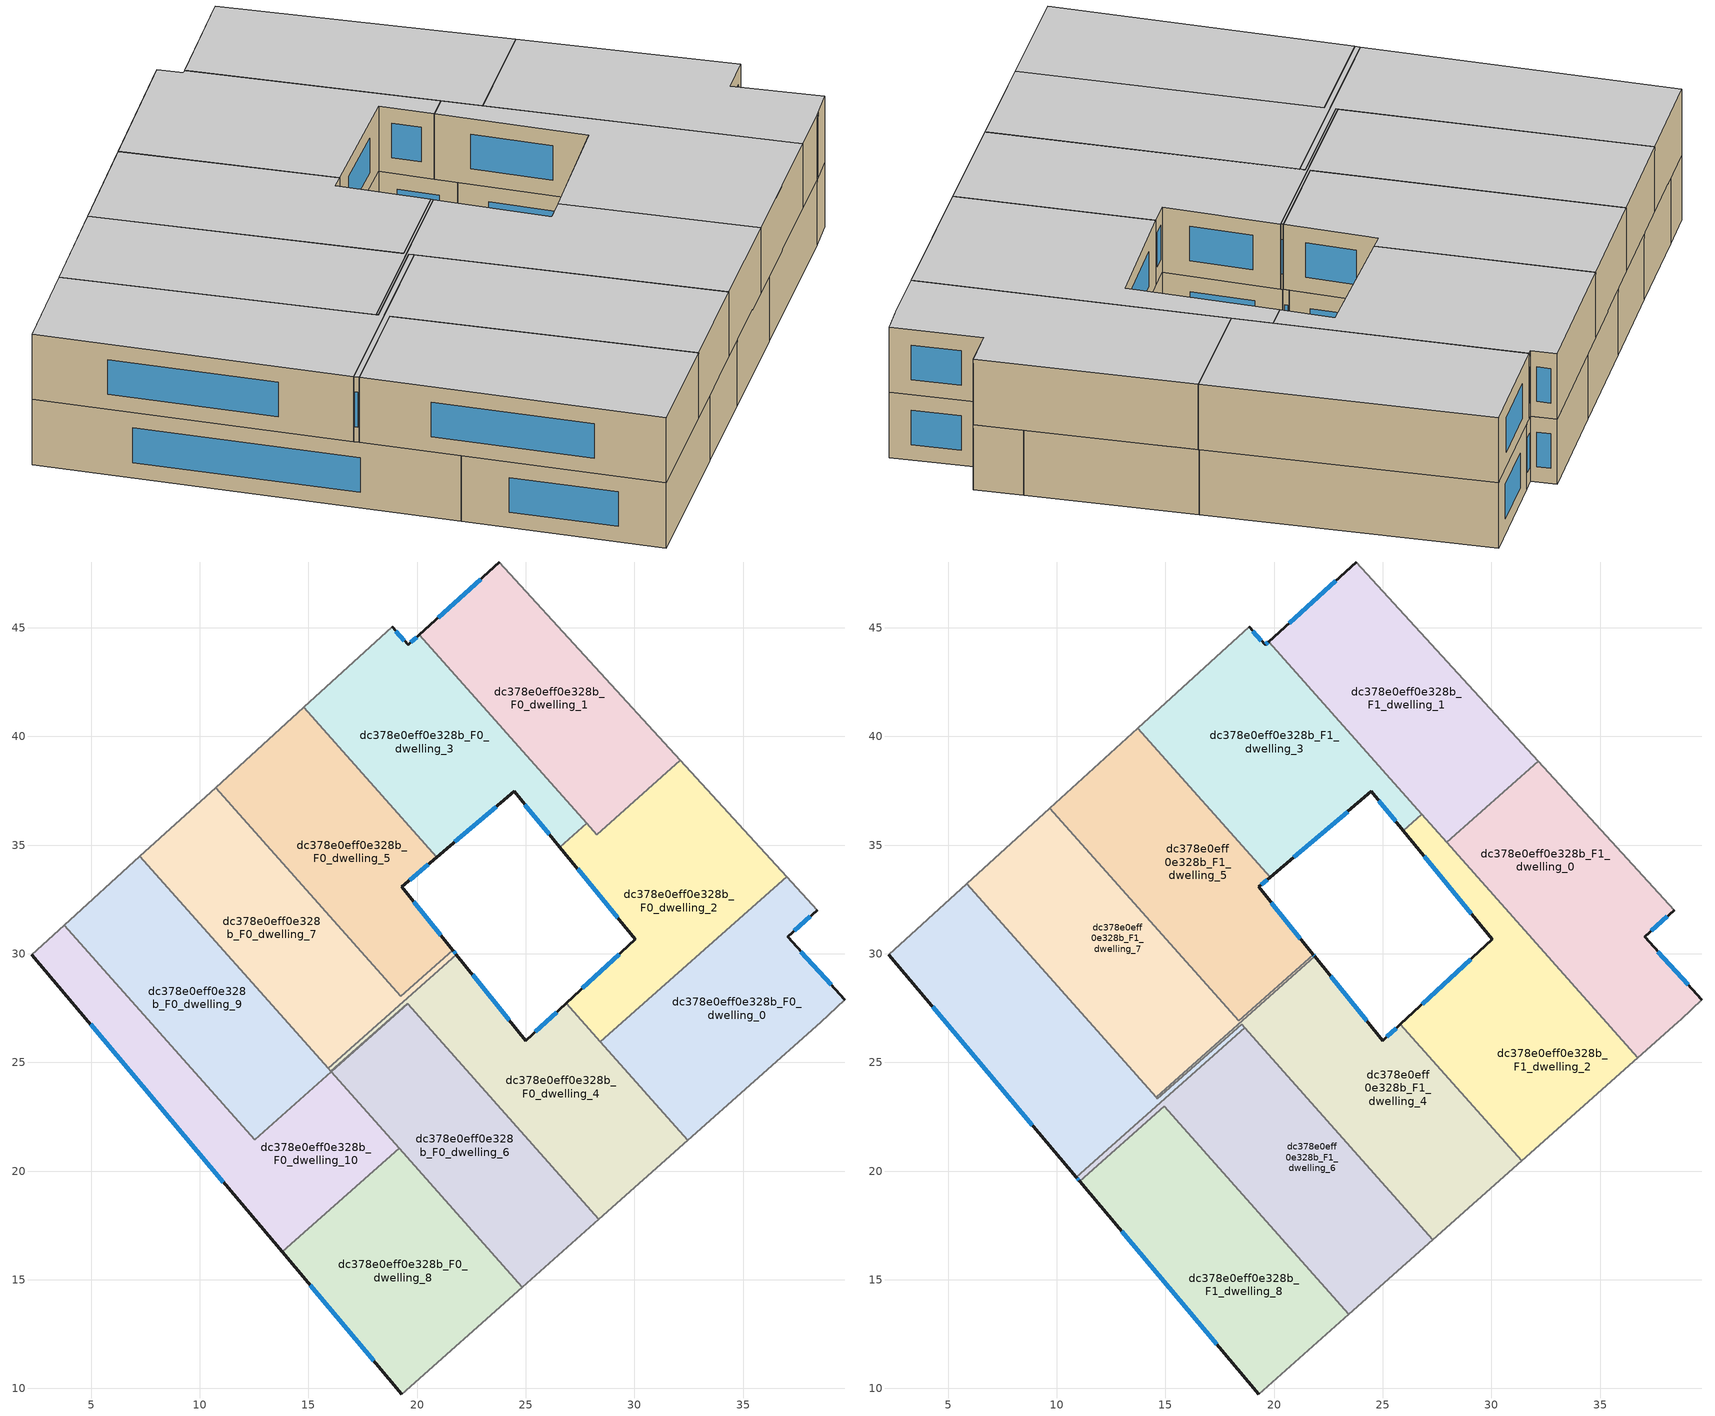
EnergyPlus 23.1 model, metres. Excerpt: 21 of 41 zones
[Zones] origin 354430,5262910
dc378e0eff0e328b_F0_dwelling_0
 floor ground (EU_floor_Construction): 38.4,32.01 37.04,30.78 39.68,27.9 38.57,26.84 32.45,21.41 28.43,25.95 37,33.55 z0
 wall outside (EU_wall_Construction): 39.68,27.9 37.04,30.78 38.4,32.01 z0:3
 wall adiabatic (EU_wall_Construction): 32.45,21.41 38.57,26.84 39.68,27.9 / 38.4,32.01 37,33.55 z0:3
 wall to dc378e0eff0e328b_F0_dwelling_2 (EU_wall_Construction): 37,33.55 28.43,25.95 z0:3
 wall to dc378e0eff0e328b_F0_dwelling_4 (EU_wall_Construction): 28.43,25.95 32.45,21.41 z0:3
 window (EU_Window_Construction): 39.06,28.57 37.66,30.1 / 37.36,31.06 38.08,31.72 z0.7:2.3
 ceiling adiabatic (EU_roof_Construction): 36.73,25.21 32.71,29.74 28.43,25.95 32.45,21.41 z3
dc378e0eff0e328b_F0_dwelling_1
 floor ground (EU_floor_Construction): 23.78,48.03 32.11,38.9 28.27,35.48 20.1,44.69 z0
 wall outside (EU_wall_Construction): 23.78,48.03 20.1,44.69 z0:3
 wall adiabatic (EU_wall_Construction): 32.11,38.9 23.78,48.03 z0:3
 wall to dc378e0eff0e328b_F0_dwelling_2 (EU_wall_Construction): 27.81,36 28.27,35.48 32.11,38.9 z0:3
 wall to dc378e0eff0e328b_F0_dwelling_3 (EU_wall_Construction): 20.1,44.69 27.8,36 z0:3
 window (EU_Window_Construction): 22.92,47.24 20.97,45.47 z0.7:2.3
 ceiling adiabatic (EU_roof_Construction): 32.11,38.9 23.78,48.03 20.1,44.69 28.27,35.48 z3
dc378e0eff0e328b_F0_dwelling_10
 floor ground (EU_floor_Construction): 16.05,24.56 19.17,21.05 13.79,16.28 2.27,29.96 3.76,31.32 12.53,21.44 z0
 wall outside (EU_wall_Construction): 2.27,29.96 13.79,16.28 z0:3
 wall to dc378e0eff0e328b_F0_dwelling_6 (EU_wall_Construction): 19.17,21.05 16.05,24.56 12.53,21.44 12.52,21.45 z0:3
 wall to dc378e0eff0e328b_F0_dwelling_8 (EU_wall_Construction): 13.79,16.28 19.17,21.05 z0:3
 wall adiabatic (EU_wall_Construction): 3.76,31.32 2.27,29.96 z0:3
 wall to dc378e0eff0e328b_F0_dwelling_9 (EU_wall_Construction): 12.52,21.45 3.76,31.32 z0:3
 window (EU_Window_Construction): 4.97,26.75 11.08,19.49 z0.7:2.3
dc378e0eff0e328b_F0_dwelling_2
 floor ground (EU_floor_Construction): 32.11,38.9 37,33.55 28.43,25.95 26.85,27.72 30.04,30.67 26.57,34.91 27.8,36 28.27,35.48 z0
 wall outside (EU_wall_Construction): 26.57,34.91 30.04,30.67 26.85,27.72 z0:3
 wall to dc378e0eff0e328b_F0_dwelling_3 (EU_wall_Construction): 27.8,36 26.57,34.91 z0:3
 wall adiabatic (EU_wall_Construction): 37,33.55 32.11,38.9 z0:3
 wall to dc378e0eff0e328b_F0_dwelling_4 (EU_wall_Construction): 26.85,27.72 28.43,25.95 z0:3
 window (EU_Window_Construction): 29.29,29.98 27.6,28.42 / 27.38,33.91 29.23,31.67 z0.7:2.3
dc378e0eff0e328b_F0_dwelling_3
 floor ground (EU_floor_Construction): 20.1,44.69 27.8,36 26.57,34.91 24.47,37.47 20.9,34.44 14.78,41.34 18.85,45.04 19.59,44.22 z0
 wall outside (EU_wall_Construction): 20.1,44.69 19.59,44.22 18.85,45.04 / 20.9,34.44 24.47,37.47 26.57,34.91 z0:3
 wall to dc378e0eff0e328b_F0_dwelling_5 (EU_wall_Construction): 14.78,41.34 20.9,34.44 z0:3
 wall adiabatic (EU_wall_Construction): 18.85,45.04 14.78,41.34 z0:3
 window (EU_Window_Construction): 19.41,44.41 19.02,44.85 / 19.98,44.58 19.71,44.33 / 24.96,36.87 26.08,35.51 / 21.74,35.15 23.63,36.76 z0.7:2.3
dc378e0eff0e328b_F0_dwelling_4
 floor ground (EU_floor_Construction): 26.85,27.72 32.45,21.41 28.35,17.78 19.55,27.7 16.03,24.59 15.91,24.72 21.81,29.95 24.99,26 z0
 wall outside (EU_wall_Construction): 26.85,27.72 24.99,26 21.81,29.95 z0:3
 wall adiabatic (EU_wall_Construction): 28.35,17.78 32.45,21.41 z0:3
 wall to dc378e0eff0e328b_F0_dwelling_9 (EU_wall_Construction): 15.91,24.72 16.03,24.59 19.55,27.7 19.56,27.69 z0:3
 wall to dc378e0eff0e328b_F0_dwelling_7 (EU_wall_Construction): 21.81,29.95 15.91,24.72 z0:3
 wall to dc378e0eff0e328b_F0_dwelling_6 (EU_wall_Construction): 19.56,27.69 28.35,17.78 z0:3
 window (EU_Window_Construction): 24.24,26.93 22.55,29.02 / 26.41,27.32 25.43,26.41 z0.7:2.3
dc378e0eff0e328b_F0_dwelling_5
 floor ground (EU_floor_Construction): 14.78,41.34 20.9,34.44 19.29,33.07 21.64,30.17 19.25,28.04 10.72,37.65 z0
 wall outside (EU_wall_Construction): 21.64,30.17 19.29,33.07 20.9,34.44 z0:3
 wall to dc378e0eff0e328b_F0_dwelling_7 (EU_wall_Construction): 10.72,37.65 19.25,28.04 21.64,30.17 z0:3
 wall adiabatic (EU_wall_Construction): 14.78,41.34 10.72,37.65 z0:3
 window (EU_Window_Construction): 21.08,30.85 19.84,32.39 / 19.67,33.39 20.52,34.12 z0.7:2.3
dc378e0eff0e328b_F0_dwelling_6
 floor ground (EU_floor_Construction): 19.56,27.69 28.35,17.78 24.84,14.66 16.05,24.56 12.53,21.44 12.52,21.45 z0
 wall to dc378e0eff0e328b_F0_dwelling_9 (EU_wall_Construction): 19.56,27.69 12.52,21.45 z0:3
 wall adiabatic (EU_wall_Construction): 24.84,14.66 28.35,17.78 z0:3
 wall to dc378e0eff0e328b_F0_dwelling_8 (EU_wall_Construction): 19.17,21.05 24.84,14.66 z0:3
dc378e0eff0e328b_F0_dwelling_7
 floor ground (EU_floor_Construction): 21.64,30.17 21.81,29.95 15.91,24.72 7.25,34.49 10.72,37.65 19.25,28.04 z0
 wall outside (EU_wall_Construction): 21.81,29.95 21.64,30.17 z0:3
 wall adiabatic (EU_wall_Construction): 10.72,37.65 7.25,34.49 z0:3
 wall to dc378e0eff0e328b_F0_dwelling_9 (EU_wall_Construction): 7.25,34.49 15.91,24.72 z0:3
 window (EU_Window_Construction): 21.77,30 21.68,30.11 z0.7:2.3
dc378e0eff0e328b_F0_dwelling_8
 floor ground (EU_floor_Construction): 19.17,21.05 24.84,14.66 19.3,9.74 13.79,16.28 z0
 wall outside (EU_wall_Construction): 13.79,16.28 19.3,9.74 z0:3
 wall adiabatic (EU_wall_Construction): 19.3,9.74 24.84,14.66 z0:3
 window (EU_Window_Construction): 15.08,14.75 18,11.28 z0.7:2.3
dc378e0eff0e328b_F0_dwelling_9
 floor ground (EU_floor_Construction): 19.55,27.7 19.56,27.69 12.52,21.45 3.76,31.32 7.25,34.49 16.03,24.59 z0
 wall adiabatic (EU_wall_Construction): 7.25,34.49 3.76,31.32 z0:3
 ceiling adiabatic (EU_roof_Construction): 18.5,26.76 12.52,21.45 19.56,27.69 z3
dc378e0eff0e328b_F1_dwelling_0
 floor to dc378e0eff0e328b_F0_dwelling_2 (EU_floor_Construction): 32.15,38.87 37,33.55 32.71,29.74 27.93,35.13 z3
 floor to dc378e0eff0e328b_F0_dwelling_0 (EU_floor_Construction): 38.4,32.01 37.04,30.78 39.68,27.9 38.57,26.84 36.73,25.21 32.71,29.74 37,33.55 z3
 wall outside (EU_wall_Construction): 39.68,27.9 37.04,30.78 38.4,32.01 z3:6
 wall adiabatic (EU_wall_Construction): 36.73,25.21 38.57,26.84 38.73,26.99 39.68,27.9 / 38.4,32.01 32.15,38.87 z3:6
 wall to dc378e0eff0e328b_F1_dwelling_1 (EU_wall_Construction): 32.15,38.87 27.93,35.13 z3:6
 wall to dc378e0eff0e328b_F1_dwelling_2 (EU_wall_Construction): 27.93,35.13 36.73,25.21 z3:6
 window (EU_Window_Construction): 37.36,31.06 38.08,31.72 / 39.06,28.57 37.66,30.1 z3.7:5.3
 ceiling to dc378e0eff0e328b_F2_dwelling_0 (EU_floor_Construction): 38.57,26.84 38.73,26.99 39.68,27.9 37.04,30.78 38.4,32.01 32.15,38.87 27.93,35.13 36.73,25.21 z6
dc378e0eff0e328b_F1_dwelling_1
 floor to dc378e0eff0e328b_F0_dwelling_3 (EU_floor_Construction): 20.1,44.69 27.8,36 27.44,35.68 19.74,44.36 z3
 floor to dc378e0eff0e328b_F0_dwelling_2 (EU_floor_Construction): 32.11,38.9 32.15,38.87 27.93,35.13 27.44,35.68 27.8,36 28.27,35.48 z3
 floor adiabatic (EU_floor_Construction): 23.78,48.03 32.11,38.9 28.27,35.48 20.1,44.69 z3
 wall outside (EU_wall_Construction): 23.78,48.03 19.74,44.36 z3:6
 wall adiabatic (EU_wall_Construction): 32.15,38.87 23.78,48.03 z3:6
 wall to dc378e0eff0e328b_F1_dwelling_3 (EU_wall_Construction): 19.74,44.36 26.78,36.42 z3:6
 wall to dc378e0eff0e328b_F1_dwelling_2 (EU_wall_Construction): 26.79,36.42 27.93,35.13 z3:6
 window (EU_Window_Construction): 22.83,47.17 20.69,45.22 z3.7:5.3
 ceiling to dc378e0eff0e328b_F2_dwelling_1 (EU_floor_Construction): 32.15,38.87 23.78,48.03 19.74,44.36 27.93,35.13 z6
dc378e0eff0e328b_F1_dwelling_2
 floor to dc378e0eff0e328b_F0_dwelling_2 (EU_floor_Construction): 27.44,35.68 32.71,29.74 28.43,25.95 26.85,27.72 30.04,30.67 26.57,34.91 z3
 floor to dc378e0eff0e328b_F0_dwelling_4 (EU_floor_Construction): 26.85,27.72 32.45,21.41 31.39,20.47 25.81,26.76 z3
 floor adiabatic (EU_floor_Construction): 32.71,29.74 36.73,25.21 31.39,20.47 32.45,21.41 28.43,25.95 z3
 floor to dc378e0eff0e328b_F0_dwelling_3 (EU_floor_Construction): 26.78,36.42 27.44,35.68 26.57,34.91 25.94,35.67 z3
 wall outside (EU_wall_Construction): 25.94,35.67 30.04,30.67 25.81,26.76 z3:6
 wall to dc378e0eff0e328b_F1_dwelling_4 (EU_wall_Construction): 25.81,26.76 31.39,20.47 z3:6
 wall to dc378e0eff0e328b_F1_dwelling_3 (EU_wall_Construction): 26.78,36.42 25.94,35.67 z3:6
 wall adiabatic (EU_wall_Construction): 31.39,20.47 36.73,25.21 z3:6
 window (EU_Window_Construction): 29.05,29.75 26.81,27.68 / 26.9,34.5 29.08,31.85 z3.7:5.3
 ceiling to dc378e0eff0e328b_F2_dwelling_2 (EU_floor_Construction): 36.73,25.21 26.78,36.42 25.94,35.67 30.04,30.67 25.81,26.76 31.39,20.47 z6
dc378e0eff0e328b_F1_dwelling_3
 floor to dc378e0eff0e328b_F0_dwelling_3 (EU_floor_Construction): 19.74,44.36 26.78,36.42 25.94,35.67 24.47,37.47 20.9,34.44 14.78,41.34 18.85,45.04 19.59,44.22 z3
 floor to dc378e0eff0e328b_F0_dwelling_5 (EU_floor_Construction): 14.78,41.34 20.9,34.44 19.82,33.52 13.73,40.38 z3
 wall outside (EU_wall_Construction): 19.74,44.36 19.59,44.22 18.85,45.04 / 19.82,33.52 24.47,37.47 25.94,35.67 z3:6
 wall to dc378e0eff0e328b_F1_dwelling_5 (EU_wall_Construction): 13.73,40.38 19.82,33.52 z3:6
 wall adiabatic (EU_wall_Construction): 18.85,45.04 13.73,40.38 z3:6
 window (EU_Window_Construction): 19.41,44.41 19.02,44.85 / 19.71,44.33 19.63,44.25 / 24.81,37.05 25.6,36.1 / 20.91,34.45 23.38,36.54 z3.7:5.3
 ceiling to dc378e0eff0e328b_F2_dwelling_3 (EU_floor_Construction): 25.94,35.67 26.78,36.42 19.74,44.36 19.59,44.22 18.85,45.04 13.73,40.38 19.82,33.52 24.47,37.47 z6
dc378e0eff0e328b_F1_dwelling_4
 floor to dc378e0eff0e328b_F0_dwelling_4 (EU_floor_Construction): 25.81,26.76 31.39,20.47 28.35,17.78 19.55,27.7 16.03,24.59 15.97,24.65 21.87,29.88 24.99,26 z3
 floor to dc378e0eff0e328b_F0_dwelling_6 (EU_floor_Construction): 19.56,27.69 28.35,17.78 27.3,16.84 18.5,26.76 z3
 floor to dc378e0eff0e328b_F0_dwelling_9 (EU_floor_Construction): 19.55,27.7 19.56,27.69 18.5,26.76 14.63,23.33 14.57,23.4 15.97,24.65 16.03,24.59 z3
 wall outside (EU_wall_Construction): 25.81,26.76 24.99,26 21.87,29.88 z3:6
 wall adiabatic (EU_wall_Construction): 27.3,16.84 31.39,20.47 z3:6
 wall to dc378e0eff0e328b_F1_dwelling_9 (EU_wall_Construction): 14.57,23.4 14.63,23.33 18.5,26.76 18.65,26.59 z3:6
 wall to dc378e0eff0e328b_F1_dwelling_7 (EU_wall_Construction): 21.87,29.88 14.57,23.4 z3:6
 wall to dc378e0eff0e328b_F1_dwelling_6 (EU_wall_Construction): 18.65,26.59 27.3,16.84 z3:6
 window (EU_Window_Construction): 24.26,26.91 22.6,28.97 / 25.62,26.58 25.18,26.18 z3.7:5.3
 ceiling to dc378e0eff0e328b_F2_dwelling_4 (EU_floor_Construction): 31.39,20.47 25.81,26.76 24.99,26 21.87,29.88 14.57,23.4 14.63,23.33 18.5,26.76 27.3,16.84 z6
dc378e0eff0e328b_F1_dwelling_5
 floor to dc378e0eff0e328b_F0_dwelling_5 (EU_floor_Construction): 19.82,33.52 19.29,33.07 21.63,30.16 19.25,28.04 10.72,37.65 13.73,40.38 z3
 floor to dc378e0eff0e328b_F0_dwelling_7 (EU_floor_Construction): 21.63,30.16 21.7,30.09 21.8,29.96 18.36,26.92 9.68,36.7 10.72,37.65 19.25,28.04 z3
 wall outside (EU_wall_Construction): 21.8,29.96 19.29,33.07 19.82,33.52 z3:6
 wall to dc378e0eff0e328b_F1_dwelling_7 (EU_wall_Construction): 9.68,36.7 18.36,26.92 21.8,29.96 z3:6
 wall adiabatic (EU_wall_Construction): 13.73,40.38 9.68,36.7 z3:6
 window (EU_Window_Construction): 21.21,30.7 19.88,32.34 / 19.41,33.18 19.69,33.42 z3.7:5.3
 ceiling to dc378e0eff0e328b_F2_dwelling_5 (EU_floor_Construction): 21.8,29.96 19.29,33.07 19.82,33.52 13.73,40.38 9.68,36.7 18.36,26.92 z6
dc378e0eff0e328b_F1_dwelling_6
 floor to dc378e0eff0e328b_F0_dwelling_6 (EU_floor_Construction): 18.65,26.59 27.3,16.84 24.84,14.66 16.19,24.4 z3
 floor to dc378e0eff0e328b_F0_dwelling_8 (EU_floor_Construction): 19.17,21.05 24.84,14.66 23.43,13.41 17.76,19.8 z3
 floor to dc378e0eff0e328b_F0_dwelling_10 (EU_floor_Construction): 16.19,24.4 19.17,21.05 17.76,19.8 14.94,22.98 11.05,19.53 10.9,19.71 z3
 wall outside (EU_wall_Construction): 10.9,19.71 11.05,19.53 z3:6
 wall to dc378e0eff0e328b_F1_dwelling_8 (EU_wall_Construction): 11.05,19.53 14.94,22.98 23.43,13.41 z3:6
 wall to dc378e0eff0e328b_F1_dwelling_9 (EU_wall_Construction): 18.65,26.59 10.9,19.71 z3:6
 wall adiabatic (EU_wall_Construction): 23.43,13.41 27.3,16.84 z3:6
 window (EU_Window_Construction): 10.93,19.67 11.01,19.58 z3.7:5.3
 ceiling to dc378e0eff0e328b_F2_dwelling_6 (EU_floor_Construction): 27.3,16.84 18.65,26.59 10.9,19.71 11.05,19.53 14.94,22.98 23.43,13.41 z6
dc378e0eff0e328b_F1_dwelling_7
 floor to dc378e0eff0e328b_F0_dwelling_7 (EU_floor_Construction): 21.8,29.96 21.81,29.95 15.91,24.72 7.25,34.49 9.68,36.7 18.36,26.92 z3
 floor to dc378e0eff0e328b_F0_dwelling_4 (EU_floor_Construction): 21.81,29.95 21.87,29.88 15.97,24.65 15.91,24.72 z3
 floor to dc378e0eff0e328b_F0_dwelling_9 (EU_floor_Construction): 7.25,34.49 15.97,24.65 14.57,23.4 5.85,33.22 z3
 wall outside (EU_wall_Construction): 21.87,29.88 21.8,29.96 z3:6
 wall adiabatic (EU_wall_Construction): 9.68,36.7 5.85,33.22 z3:6
 wall to dc378e0eff0e328b_F1_dwelling_9 (EU_wall_Construction): 5.85,33.22 14.57,23.4 z3:6
 window (EU_Window_Construction): 21.85,29.9 21.81,29.94 z3.7:5.3
 ceiling to dc378e0eff0e328b_F2_dwelling_7 (EU_floor_Construction): 18.36,26.92 9.68,36.7 5.85,33.22 14.57,23.4 21.87,29.88 21.8,29.96 z6
dc378e0eff0e328b_F1_dwelling_8
 floor to dc378e0eff0e328b_F0_dwelling_8 (EU_floor_Construction): 17.76,19.8 23.43,13.41 19.3,9.74 13.79,16.28 z3
 floor to dc378e0eff0e328b_F0_dwelling_10 (EU_floor_Construction): 14.94,22.98 17.76,19.8 13.79,16.28 11.05,19.53 z3
 wall outside (EU_wall_Construction): 11.05,19.53 19.3,9.74 z3:6
 wall adiabatic (EU_wall_Construction): 19.3,9.74 23.43,13.41 z3:6
 window (EU_Window_Construction): 12.99,17.24 17.36,12.04 z3.7:5.3
 ceiling to dc378e0eff0e328b_F2_dwelling_8 (EU_floor_Construction): 23.43,13.41 14.94,22.98 11.05,19.53 19.3,9.74 z6
dc378e0eff0e328b_F1_dwelling_9
 floor to dc378e0eff0e328b_F0_dwelling_10 (EU_floor_Construction): 16.05,24.56 16.19,24.4 10.9,19.71 2.27,29.96 3.76,31.32 12.53,21.44 z3
 floor to dc378e0eff0e328b_F0_dwelling_9 (EU_floor_Construction): 18.5,26.76 12.52,21.45 3.76,31.32 5.85,33.22 14.63,23.33 z3
 floor to dc378e0eff0e328b_F0_dwelling_6 (EU_floor_Construction): 18.5,26.76 18.65,26.59 16.19,24.4 16.05,24.56 12.53,21.44 12.52,21.45 z3
 wall outside (EU_wall_Construction): 2.27,29.96 10.9,19.71 z3:6
 wall adiabatic (EU_wall_Construction): 5.85,33.22 2.27,29.96 z3:6
 window (EU_Window_Construction): 4.29,27.55 8.87,22.12 z3.7:5.3
 ceiling to dc378e0eff0e328b_F2_dwelling_9 (EU_floor_Construction): 14.63,23.33 5.85,33.22 2.27,29.96 10.9,19.71 18.65,26.59 18.5,26.76 z6
[Building]
EU S2 Campaign: North Axis=0; Terrain=City; Solar Distribution=FullExterior
[Site:Location]
Budapest.Ferenc.Liszt.Intl.AP: Latitude=47.437; Longitude=19.256; Time Zone=1; Elevation=185
[SizingPeriod:WeatherFileDays]
AnnualSizingPeriod: Begin Month=1; Begin Day of Month=1; End Month=12; End Day of Month=31; Day of Week for Start Day=Monday; Use Weather File Daylight Saving Period=No; Use Weather File Rain and Snow Indicators=No
[MATERIAL]
EU_InternalMass_Material: Roughness=MediumRough; Thickness=0.1; Conductivity=1; Density=1800; Specific Heat=900; Thermal Absorptance=0.9; Solar Absorptance=0.7; Visible Absorptance=0.7
[MATERIAL:NOMASS] Roughness=MediumRough; Thermal Absorptance=0.9; Solar Absorptance=0.7; Visible Absorptance=0.7
Name | Thermal Resistance
EU_wall_NoMass | 0.832559
EU_roof_NoMass | 1.39638
EU_floor_NoMass | 0.872794
[WINDOWMATERIAL:SIMPLEGLAZINGSYSTEM]
EU_Window_SimpleGlazing: UFactor=2.79869; Solar Heat Gain Coefficient=0.75; Visible Transmittance=0.75
[CONSTRUCTION]
EU_wall_Construction: EU_wall_NoMass
EU_roof_Construction: EU_roof_NoMass
EU_floor_Construction: EU_floor_NoMass
EU_Window_Construction: EU_Window_SimpleGlazing
EU_InternalMass_Construction: EU_InternalMass_Material
[ZONE] Type=1; Multiplier=1; Ceiling Height=autocalculate; Floor Area=autocalculate; Part of Total Floor Area=Yes
Name | Volume
dc378e0eff0e328b_F0_dwelling_0 | 187.088
dc378e0eff0e328b_F1_dwelling_0 | 205.783
dc378e0eff0e328b_F0_dwelling_1 | 187.08
dc378e0eff0e328b_F1_dwelling_1; dc378e0eff0e328b_F1_dwelling_4; dc378e0eff0e328b_F1_dwelling_8 | 205.806
dc378e0eff0e328b_F0_dwelling_10; dc378e0eff0e328b_F0_dwelling_7 | 187.101
dc378e0eff0e328b_F0_dwelling_2; dc378e0eff0e328b_F0_dwelling_3 | 187.085
dc378e0eff0e328b_F1_dwelling_2 | 205.8
dc378e0eff0e328b_F1_dwelling_3; dc378e0eff0e328b_F1_dwelling_5 | 205.794
dc378e0eff0e328b_F0_dwelling_4 | 187.096
dc378e0eff0e328b_F0_dwelling_5 | 187.099
dc378e0eff0e328b_F0_dwelling_6 | 187.082
dc378e0eff0e328b_F1_dwelling_6 | 205.792
dc378e0eff0e328b_F1_dwelling_7 | 205.808
dc378e0eff0e328b_F0_dwelling_8 | 187.083
dc378e0eff0e328b_F0_dwelling_9 | 187.078
dc378e0eff0e328b_F1_dwelling_9 | 205.803
[INTERNALMASS] Construction=EU_InternalMass_Construction
Name | Zone or ZoneList | Surface Area
dc378e0eff0e328b_F0_dwelling_0_EU_InternalMass | dc378e0eff0e328b_F0_dwelling_0 | 62.3632
dc378e0eff0e328b_F0_dwelling_1_EU_InternalMass | dc378e0eff0e328b_F0_dwelling_1 | 62.3583
dc378e0eff0e328b_F0_dwelling_2_EU_InternalMass | dc378e0eff0e328b_F0_dwelling_2 | 62.3609
dc378e0eff0e328b_F0_dwelling_3_EU_InternalMass | dc378e0eff0e328b_F0_dwelling_3 | 62.3634
dc378e0eff0e328b_F0_dwelling_4_EU_InternalMass | dc378e0eff0e328b_F0_dwelling_4 | 62.3657
dc378e0eff0e328b_F0_dwelling_5_EU_InternalMass | dc378e0eff0e328b_F0_dwelling_5 | 62.3665
dc378e0eff0e328b_F0_dwelling_6_EU_InternalMass | dc378e0eff0e328b_F0_dwelling_6 | 62.3605
dc378e0eff0e328b_F0_dwelling_7_EU_InternalMass | dc378e0eff0e328b_F0_dwelling_7 | 62.3652
dc378e0eff0e328b_F0_dwelling_8_EU_InternalMass | dc378e0eff0e328b_F0_dwelling_8 | 62.3626
dc378e0eff0e328b_F0_dwelling_9_EU_InternalMass | dc378e0eff0e328b_F0_dwelling_9 | 62.3595
dc378e0eff0e328b_F0_dwelling_10_EU_InternalMass | dc378e0eff0e328b_F0_dwelling_10 | 62.367
dc378e0eff0e328b_F1_dwelling_0_EU_InternalMass | dc378e0eff0e328b_F1_dwelling_0 | 68.5947
dc378e0eff0e328b_F1_dwelling_1_EU_InternalMass | dc378e0eff0e328b_F1_dwelling_1 | 68.601
dc378e0eff0e328b_F1_dwelling_2_EU_InternalMass | dc378e0eff0e328b_F1_dwelling_2 | 68.5993
dc378e0eff0e328b_F1_dwelling_3_EU_InternalMass | dc378e0eff0e328b_F1_dwelling_3 | 68.5982
dc378e0eff0e328b_F1_dwelling_4_EU_InternalMass | dc378e0eff0e328b_F1_dwelling_4 | 68.6031
dc378e0eff0e328b_F1_dwelling_5_EU_InternalMass | dc378e0eff0e328b_F1_dwelling_5 | 68.5986
dc378e0eff0e328b_F1_dwelling_6_EU_InternalMass | dc378e0eff0e328b_F1_dwelling_6 | 68.5973
dc378e0eff0e328b_F1_dwelling_7_EU_InternalMass | dc378e0eff0e328b_F1_dwelling_7 | 68.6027
dc378e0eff0e328b_F1_dwelling_8_EU_InternalMass | dc378e0eff0e328b_F1_dwelling_8 | 68.6023
dc378e0eff0e328b_F1_dwelling_9_EU_InternalMass | dc378e0eff0e328b_F1_dwelling_9 | 68.6005
[OTHEREQUIPMENT] Fuel Type=Electricity; Design Level Calculation Method=Watts/Area; Power per Zone Floor Area=1; Fraction Latent=0; Fraction Radiant=0; Fraction Lost=0; Carbon Dioxide Generation Rate=0; EndUse Subcategory=EU_Step8_InternalGains
Name | Zone or ZoneList or Space or SpaceList | Schedule
EU_Step8_InternalGain_dc378e0eff0e328b_F0_dwelling_0_f000 | dc378e0eff0e328b_F0_dwelling_0 | EU_Step8_GainSchedule_dc378e0eff0e328b_F0_dwelling_0_f000
EU_Step8_InternalGain_dc378e0eff0e328b_F0_dwelling_1_f000 | dc378e0eff0e328b_F0_dwelling_1 | EU_Step8_GainSchedule_dc378e0eff0e328b_F0_dwelling_1_f000
EU_Step8_InternalGain_dc378e0eff0e328b_F0_dwelling_2_f000 | dc378e0eff0e328b_F0_dwelling_2 | EU_Step8_GainSchedule_dc378e0eff0e328b_F0_dwelling_2_f000
EU_Step8_InternalGain_dc378e0eff0e328b_F0_dwelling_3_f000 | dc378e0eff0e328b_F0_dwelling_3 | EU_Step8_GainSchedule_dc378e0eff0e328b_F0_dwelling_3_f000
EU_Step8_InternalGain_dc378e0eff0e328b_F0_dwelling_4_f000 | dc378e0eff0e328b_F0_dwelling_4 | EU_Step8_GainSchedule_dc378e0eff0e328b_F0_dwelling_4_f000
EU_Step8_InternalGain_dc378e0eff0e328b_F0_dwelling_5_f000 | dc378e0eff0e328b_F0_dwelling_5 | EU_Step8_GainSchedule_dc378e0eff0e328b_F0_dwelling_5_f000
EU_Step8_InternalGain_dc378e0eff0e328b_F0_dwelling_6_f000 | dc378e0eff0e328b_F0_dwelling_6 | EU_Step8_GainSchedule_dc378e0eff0e328b_F0_dwelling_6_f000
EU_Step8_InternalGain_dc378e0eff0e328b_F0_dwelling_7_f000 | dc378e0eff0e328b_F0_dwelling_7 | EU_Step8_GainSchedule_dc378e0eff0e328b_F0_dwelling_7_f000
EU_Step8_InternalGain_dc378e0eff0e328b_F0_dwelling_8_f000 | dc378e0eff0e328b_F0_dwelling_8 | EU_Step8_GainSchedule_dc378e0eff0e328b_F0_dwelling_8_f000
EU_Step8_InternalGain_dc378e0eff0e328b_F0_dwelling_9_f000 | dc378e0eff0e328b_F0_dwelling_9 | EU_Step8_GainSchedule_dc378e0eff0e328b_F0_dwelling_9_f000
EU_Step8_InternalGain_dc378e0eff0e328b_F0_dwelling_10_f000 | dc378e0eff0e328b_F0_dwelling_10 | EU_Step8_GainSchedule_dc378e0eff0e328b_F0_dwelling_10_f000
EU_Step8_InternalGain_dc378e0eff0e328b_F1_dwelling_0_f000 | dc378e0eff0e328b_F1_dwelling_0 | EU_Step8_GainSchedule_dc378e0eff0e328b_F1_dwelling_0_f000
EU_Step8_InternalGain_dc378e0eff0e328b_F1_dwelling_1_f000 | dc378e0eff0e328b_F1_dwelling_1 | EU_Step8_GainSchedule_dc378e0eff0e328b_F1_dwelling_1_f000
EU_Step8_InternalGain_dc378e0eff0e328b_F1_dwelling_2_f000 | dc378e0eff0e328b_F1_dwelling_2 | EU_Step8_GainSchedule_dc378e0eff0e328b_F1_dwelling_2_f000
EU_Step8_InternalGain_dc378e0eff0e328b_F1_dwelling_3_f000 | dc378e0eff0e328b_F1_dwelling_3 | EU_Step8_GainSchedule_dc378e0eff0e328b_F1_dwelling_3_f000
EU_Step8_InternalGain_dc378e0eff0e328b_F1_dwelling_4_f000 | dc378e0eff0e328b_F1_dwelling_4 | EU_Step8_GainSchedule_dc378e0eff0e328b_F1_dwelling_4_f000
EU_Step8_InternalGain_dc378e0eff0e328b_F1_dwelling_5_f000 | dc378e0eff0e328b_F1_dwelling_5 | EU_Step8_GainSchedule_dc378e0eff0e328b_F1_dwelling_5_f000
EU_Step8_InternalGain_dc378e0eff0e328b_F1_dwelling_6_f000 | dc378e0eff0e328b_F1_dwelling_6 | EU_Step8_GainSchedule_dc378e0eff0e328b_F1_dwelling_6_f000
EU_Step8_InternalGain_dc378e0eff0e328b_F1_dwelling_7_f000 | dc378e0eff0e328b_F1_dwelling_7 | EU_Step8_GainSchedule_dc378e0eff0e328b_F1_dwelling_7_f000
EU_Step8_InternalGain_dc378e0eff0e328b_F1_dwelling_8_f000 | dc378e0eff0e328b_F1_dwelling_8 | EU_Step8_GainSchedule_dc378e0eff0e328b_F1_dwelling_8_f000
EU_Step8_InternalGain_dc378e0eff0e328b_F1_dwelling_9_f000 | dc378e0eff0e328b_F1_dwelling_9 | EU_Step8_GainSchedule_dc378e0eff0e328b_F1_dwelling_9_f000
[ZONEVENTILATION:DESIGNFLOWRATE] Schedule=EU_AlwaysOn; Design Flow Rate Calculation Method=AirChanges/Hour; Air Changes per Hour=0.475469; Ventilation Type=Natural; Fan Pressure Rise=0; Fan Total Efficiency=1; Constant Term Coefficient=1; Temperature Term Coefficient=0; Velocity Term Coefficient=0; Velocity Squared Term Coefficient=0; Minimum Indoor Temperature=-100; Maximum Indoor Temperature=100; Delta Temperature=-100; Minimum Outdoor Temperature=-100; Maximum Outdoor Temperature=100; Maximum Wind Speed=40
Name | Zone or ZoneList or Space or SpaceList
EU_ConstantAir_dc378e0eff0e328b_F0_dwelling_0 | dc378e0eff0e328b_F0_dwelling_0
EU_ConstantAir_dc378e0eff0e328b_F0_dwelling_1 | dc378e0eff0e328b_F0_dwelling_1
EU_ConstantAir_dc378e0eff0e328b_F0_dwelling_2 | dc378e0eff0e328b_F0_dwelling_2
EU_ConstantAir_dc378e0eff0e328b_F0_dwelling_3 | dc378e0eff0e328b_F0_dwelling_3
EU_ConstantAir_dc378e0eff0e328b_F0_dwelling_4 | dc378e0eff0e328b_F0_dwelling_4
EU_ConstantAir_dc378e0eff0e328b_F0_dwelling_5 | dc378e0eff0e328b_F0_dwelling_5
EU_ConstantAir_dc378e0eff0e328b_F0_dwelling_6 | dc378e0eff0e328b_F0_dwelling_6
EU_ConstantAir_dc378e0eff0e328b_F0_dwelling_7 | dc378e0eff0e328b_F0_dwelling_7
EU_ConstantAir_dc378e0eff0e328b_F0_dwelling_8 | dc378e0eff0e328b_F0_dwelling_8
EU_ConstantAir_dc378e0eff0e328b_F0_dwelling_9 | dc378e0eff0e328b_F0_dwelling_9
EU_ConstantAir_dc378e0eff0e328b_F0_dwelling_10 | dc378e0eff0e328b_F0_dwelling_10
EU_ConstantAir_dc378e0eff0e328b_F1_dwelling_0 | dc378e0eff0e328b_F1_dwelling_0
EU_ConstantAir_dc378e0eff0e328b_F1_dwelling_1 | dc378e0eff0e328b_F1_dwelling_1
EU_ConstantAir_dc378e0eff0e328b_F1_dwelling_2 | dc378e0eff0e328b_F1_dwelling_2
EU_ConstantAir_dc378e0eff0e328b_F1_dwelling_3 | dc378e0eff0e328b_F1_dwelling_3
EU_ConstantAir_dc378e0eff0e328b_F1_dwelling_4 | dc378e0eff0e328b_F1_dwelling_4
EU_ConstantAir_dc378e0eff0e328b_F1_dwelling_5 | dc378e0eff0e328b_F1_dwelling_5
EU_ConstantAir_dc378e0eff0e328b_F1_dwelling_6 | dc378e0eff0e328b_F1_dwelling_6
EU_ConstantAir_dc378e0eff0e328b_F1_dwelling_7 | dc378e0eff0e328b_F1_dwelling_7
EU_ConstantAir_dc378e0eff0e328b_F1_dwelling_8 | dc378e0eff0e328b_F1_dwelling_8
EU_ConstantAir_dc378e0eff0e328b_F1_dwelling_9 | dc378e0eff0e328b_F1_dwelling_9
[HVACTEMPLATE:THERMOSTAT] Constant Heating Setpoint=20; Constant Cooling Setpoint=50
EU_HeatOnly_dc378e0eff0e328b_F0_dwelling_0; EU_HeatOnly_dc378e0eff0e328b_F0_dwelling_1; EU_HeatOnly_dc378e0eff0e328b_F0_dwelling_2; EU_HeatOnly_dc378e0eff0e328b_F0_dwelling_3; EU_HeatOnly_dc378e0eff0e328b_F0_dwelling_4; EU_HeatOnly_dc378e0eff0e328b_F0_dwelling_5; EU_HeatOnly_dc378e0eff0e328b_F0_dwelling_6; EU_HeatOnly_dc378e0eff0e328b_F0_dwelling_7; EU_HeatOnly_dc378e0eff0e328b_F0_dwelling_8; EU_HeatOnly_dc378e0eff0e328b_F0_dwelling_9; EU_HeatOnly_dc378e0eff0e328b_F0_dwelling_10; EU_HeatOnly_dc378e0eff0e328b_F1_dwelling_0; EU_HeatOnly_dc378e0eff0e328b_F1_dwelling_1; EU_HeatOnly_dc378e0eff0e328b_F1_dwelling_2; EU_HeatOnly_dc378e0eff0e328b_F1_dwelling_3; EU_HeatOnly_dc378e0eff0e328b_F1_dwelling_4; EU_HeatOnly_dc378e0eff0e328b_F1_dwelling_5; EU_HeatOnly_dc378e0eff0e328b_F1_dwelling_6; EU_HeatOnly_dc378e0eff0e328b_F1_dwelling_7; EU_HeatOnly_dc378e0eff0e328b_F1_dwelling_8; EU_HeatOnly_dc378e0eff0e328b_F1_dwelling_9; EU_HeatOnly_dc378e0eff0e328b_F2_dwelling_0; EU_HeatOnly_dc378e0eff0e328b_F2_dwelling_1; EU_HeatOnly_dc378e0eff0e328b_F2_dwelling_2; EU_HeatOnly_dc378e0eff0e328b_F2_dwelling_3; EU_HeatOnly_dc378e0eff0e328b_F2_dwelling_4; EU_HeatOnly_dc378e0eff0e328b_F2_dwelling_5; EU_HeatOnly_dc378e0eff0e328b_F2_dwelling_6; EU_HeatOnly_dc378e0eff0e328b_F2_dwelling_7; EU_HeatOnly_dc378e0eff0e328b_F2_dwelling_8; EU_HeatOnly_dc378e0eff0e328b_F2_dwelling_9; EU_HeatOnly_dc378e0eff0e328b_F3_dwelling_0; EU_HeatOnly_dc378e0eff0e328b_F3_dwelling_1; EU_HeatOnly_dc378e0eff0e328b_F3_dwelling_2; EU_HeatOnly_dc378e0eff0e328b_F3_dwelling_3; EU_HeatOnly_dc378e0eff0e328b_F3_dwelling_4; EU_HeatOnly_dc378e0eff0e328b_F3_dwelling_5; EU_HeatOnly_dc378e0eff0e328b_F3_dwelling_6; EU_HeatOnly_dc378e0eff0e328b_F3_dwelling_7; EU_HeatOnly_dc378e0eff0e328b_F3_dwelling_8; EU_HeatOnly_dc378e0eff0e328b_F3_dwelling_9
[HVACTEMPLATE:ZONE:IDEALLOADSAIRSYSTEM] System Availability Schedule=EU_AlwaysOn; Maximum Heating Supply Air Temperature=50; Minimum Cooling Supply Air Temperature=13; Maximum Heating Supply Air Humidity Ratio=0.0156; Minimum Cooling Supply Air Humidity Ratio=0.0077; Heating Limit=NoLimit; Cooling Limit=NoLimit; Heating Availability Schedule=EU_AlwaysOn; Cooling Availability Schedule=EU_CoolingOff; Dehumidification Control Type=ConstantSensibleHeatRatio; Cooling Sensible Heat Ratio=0.7; Dehumidification Setpoint=60; Humidification Control Type=None; Humidification Setpoint=30; Outdoor Air Method=None; Outdoor Air Flow Rate per Person=0.00944; Outdoor Air Flow Rate per Zone Floor Area=0; Outdoor Air Flow Rate per Zone=0; Demand Controlled Ventilation Type=None; Outdoor Air Economizer Type=NoEconomizer; Heat Recovery Type=None; Sensible Heat Recovery Effectiveness=0.7; Latent Heat Recovery Effectiveness=0.65
Name | Template Thermostat
dc378e0eff0e328b_F0_dwelling_0 | EU_HeatOnly_dc378e0eff0e328b_F0_dwelling_0
dc378e0eff0e328b_F0_dwelling_1 | EU_HeatOnly_dc378e0eff0e328b_F0_dwelling_1
dc378e0eff0e328b_F0_dwelling_2 | EU_HeatOnly_dc378e0eff0e328b_F0_dwelling_2
dc378e0eff0e328b_F0_dwelling_3 | EU_HeatOnly_dc378e0eff0e328b_F0_dwelling_3
dc378e0eff0e328b_F0_dwelling_4 | EU_HeatOnly_dc378e0eff0e328b_F0_dwelling_4
dc378e0eff0e328b_F0_dwelling_5 | EU_HeatOnly_dc378e0eff0e328b_F0_dwelling_5
dc378e0eff0e328b_F0_dwelling_6 | EU_HeatOnly_dc378e0eff0e328b_F0_dwelling_6
dc378e0eff0e328b_F0_dwelling_7 | EU_HeatOnly_dc378e0eff0e328b_F0_dwelling_7
dc378e0eff0e328b_F0_dwelling_8 | EU_HeatOnly_dc378e0eff0e328b_F0_dwelling_8
dc378e0eff0e328b_F0_dwelling_9 | EU_HeatOnly_dc378e0eff0e328b_F0_dwelling_9
dc378e0eff0e328b_F0_dwelling_10 | EU_HeatOnly_dc378e0eff0e328b_F0_dwelling_10
dc378e0eff0e328b_F1_dwelling_0 | EU_HeatOnly_dc378e0eff0e328b_F1_dwelling_0
dc378e0eff0e328b_F1_dwelling_1 | EU_HeatOnly_dc378e0eff0e328b_F1_dwelling_1
dc378e0eff0e328b_F1_dwelling_2 | EU_HeatOnly_dc378e0eff0e328b_F1_dwelling_2
dc378e0eff0e328b_F1_dwelling_3 | EU_HeatOnly_dc378e0eff0e328b_F1_dwelling_3
dc378e0eff0e328b_F1_dwelling_4 | EU_HeatOnly_dc378e0eff0e328b_F1_dwelling_4
dc378e0eff0e328b_F1_dwelling_5 | EU_HeatOnly_dc378e0eff0e328b_F1_dwelling_5
dc378e0eff0e328b_F1_dwelling_6 | EU_HeatOnly_dc378e0eff0e328b_F1_dwelling_6
dc378e0eff0e328b_F1_dwelling_7 | EU_HeatOnly_dc378e0eff0e328b_F1_dwelling_7
dc378e0eff0e328b_F1_dwelling_8 | EU_HeatOnly_dc378e0eff0e328b_F1_dwelling_8
dc378e0eff0e328b_F1_dwelling_9 | EU_HeatOnly_dc378e0eff0e328b_F1_dwelling_9
[SIZING:ZONE] Zone Cooling Design Supply Air Temperature Input Method=SupplyAirTemperature; Zone Cooling Design Supply Air Temperature=13; Zone Heating Design Supply Air Temperature Input Method=SupplyAirTemperature; Zone Heating Design Supply Air Temperature=50; Zone Cooling Design Supply Air Humidity Ratio=0.008; Zone Heating Design Supply Air Humidity Ratio=0.008; Cooling Design Air Flow Method=DesignDay; Cooling Design Air Flow Rate=0; Cooling Minimum Air Flow per Zone Floor Area=0.000762; Cooling Minimum Air Flow=0; Cooling Minimum Air Flow Fraction=0.2; Heating Design Air Flow Method=DesignDay; Heating Design Air Flow Rate=0; Heating Maximum Air Flow per Zone Floor Area=0.002032; Heating Maximum Air Flow=0.141576; Heating Maximum Air Flow Fraction=0.3; Account for Dedicated Outdoor Air System=No; Dedicated Outdoor Air System Control Strategy=NeutralSupplyAir; Dedicated Outdoor Air Low Setpoint Temperature for Design=autosize; Dedicated Outdoor Air High Setpoint Temperature for Design=autosize; Zone Load Sizing Method=Sensible Load Only No Latent Load; Zone Latent Cooling Design Supply Air Humidity Ratio Input Method=HumidityRatioDifference; Zone Cooling Design Supply Air Humidity Ratio Difference=0.005; Zone Latent Heating Design Supply Air Humidity Ratio Input Method=HumidityRatioDifference; Zone Humidification Design Supply Air Humidity Ratio Difference=0.005
dc378e0eff0e328b_F0_dwelling_0; dc378e0eff0e328b_F0_dwelling_1; dc378e0eff0e328b_F0_dwelling_2; dc378e0eff0e328b_F0_dwelling_3; dc378e0eff0e328b_F0_dwelling_4; dc378e0eff0e328b_F0_dwelling_5; dc378e0eff0e328b_F0_dwelling_6; dc378e0eff0e328b_F0_dwelling_7; dc378e0eff0e328b_F0_dwelling_8; dc378e0eff0e328b_F0_dwelling_9; dc378e0eff0e328b_F0_dwelling_10; dc378e0eff0e328b_F1_dwelling_0; dc378e0eff0e328b_F1_dwelling_1; dc378e0eff0e328b_F1_dwelling_2; dc378e0eff0e328b_F1_dwelling_3; dc378e0eff0e328b_F1_dwelling_4; dc378e0eff0e328b_F1_dwelling_5; dc378e0eff0e328b_F1_dwelling_6; dc378e0eff0e328b_F1_dwelling_7; dc378e0eff0e328b_F1_dwelling_8; dc378e0eff0e328b_F1_dwelling_9
[SCHEDULE:CONSTANT]
Name | Hourly Value
EU_AlwaysOn | 1
EU_CoolingOff | 0
[SCHEDULE:FILE] Column Number=1; Rows to Skip at Top=0; Number of Hours of Data=8760; Column Separator=Comma; Interpolate to Timestep=No; Minutes per Item=60; Adjust Schedule for Daylight Savings=Yes
Name | File
EU_Step8_GainSchedule_dc378e0eff0e328b_F0_dwelling_0_f000 | ../../schedules/dc378e0eff0e328b/dc378e0eff0e328b_F0_dwelling_0_f000_gain.csv
EU_Step8_GainSchedule_dc378e0eff0e328b_F0_dwelling_1_f000 | ../../schedules/dc378e0eff0e328b/dc378e0eff0e328b_F0_dwelling_1_f000_gain.csv
EU_Step8_GainSchedule_dc378e0eff0e328b_F0_dwelling_2_f000 | ../../schedules/dc378e0eff0e328b/dc378e0eff0e328b_F0_dwelling_2_f000_gain.csv
EU_Step8_GainSchedule_dc378e0eff0e328b_F0_dwelling_3_f000 | ../../schedules/dc378e0eff0e328b/dc378e0eff0e328b_F0_dwelling_3_f000_gain.csv
EU_Step8_GainSchedule_dc378e0eff0e328b_F0_dwelling_4_f000 | ../../schedules/dc378e0eff0e328b/dc378e0eff0e328b_F0_dwelling_4_f000_gain.csv
EU_Step8_GainSchedule_dc378e0eff0e328b_F0_dwelling_5_f000 | ../../schedules/dc378e0eff0e328b/dc378e0eff0e328b_F0_dwelling_5_f000_gain.csv
EU_Step8_GainSchedule_dc378e0eff0e328b_F0_dwelling_6_f000 | ../../schedules/dc378e0eff0e328b/dc378e0eff0e328b_F0_dwelling_6_f000_gain.csv
EU_Step8_GainSchedule_dc378e0eff0e328b_F0_dwelling_7_f000 | ../../schedules/dc378e0eff0e328b/dc378e0eff0e328b_F0_dwelling_7_f000_gain.csv
EU_Step8_GainSchedule_dc378e0eff0e328b_F0_dwelling_8_f000 | ../../schedules/dc378e0eff0e328b/dc378e0eff0e328b_F0_dwelling_8_f000_gain.csv
EU_Step8_GainSchedule_dc378e0eff0e328b_F0_dwelling_9_f000 | ../../schedules/dc378e0eff0e328b/dc378e0eff0e328b_F0_dwelling_9_f000_gain.csv
EU_Step8_GainSchedule_dc378e0eff0e328b_F0_dwelling_10_f000 | ../../schedules/dc378e0eff0e328b/dc378e0eff0e328b_F0_dwelling_10_f000_gain.csv
EU_Step8_GainSchedule_dc378e0eff0e328b_F1_dwelling_0_f000 | ../../schedules/dc378e0eff0e328b/dc378e0eff0e328b_F1_dwelling_0_f000_gain.csv
EU_Step8_GainSchedule_dc378e0eff0e328b_F1_dwelling_1_f000 | ../../schedules/dc378e0eff0e328b/dc378e0eff0e328b_F1_dwelling_1_f000_gain.csv
EU_Step8_GainSchedule_dc378e0eff0e328b_F1_dwelling_2_f000 | ../../schedules/dc378e0eff0e328b/dc378e0eff0e328b_F1_dwelling_2_f000_gain.csv
EU_Step8_GainSchedule_dc378e0eff0e328b_F1_dwelling_3_f000 | ../../schedules/dc378e0eff0e328b/dc378e0eff0e328b_F1_dwelling_3_f000_gain.csv
EU_Step8_GainSchedule_dc378e0eff0e328b_F1_dwelling_4_f000 | ../../schedules/dc378e0eff0e328b/dc378e0eff0e328b_F1_dwelling_4_f000_gain.csv
EU_Step8_GainSchedule_dc378e0eff0e328b_F1_dwelling_5_f000 | ../../schedules/dc378e0eff0e328b/dc378e0eff0e328b_F1_dwelling_5_f000_gain.csv
EU_Step8_GainSchedule_dc378e0eff0e328b_F1_dwelling_6_f000 | ../../schedules/dc378e0eff0e328b/dc378e0eff0e328b_F1_dwelling_6_f000_gain.csv
EU_Step8_GainSchedule_dc378e0eff0e328b_F1_dwelling_7_f000 | ../../schedules/dc378e0eff0e328b/dc378e0eff0e328b_F1_dwelling_7_f000_gain.csv
EU_Step8_GainSchedule_dc378e0eff0e328b_F1_dwelling_8_f000 | ../../schedules/dc378e0eff0e328b/dc378e0eff0e328b_F1_dwelling_8_f000_gain.csv
EU_Step8_GainSchedule_dc378e0eff0e328b_F1_dwelling_9_f000 | ../../schedules/dc378e0eff0e328b/dc378e0eff0e328b_F1_dwelling_9_f000_gain.csv
